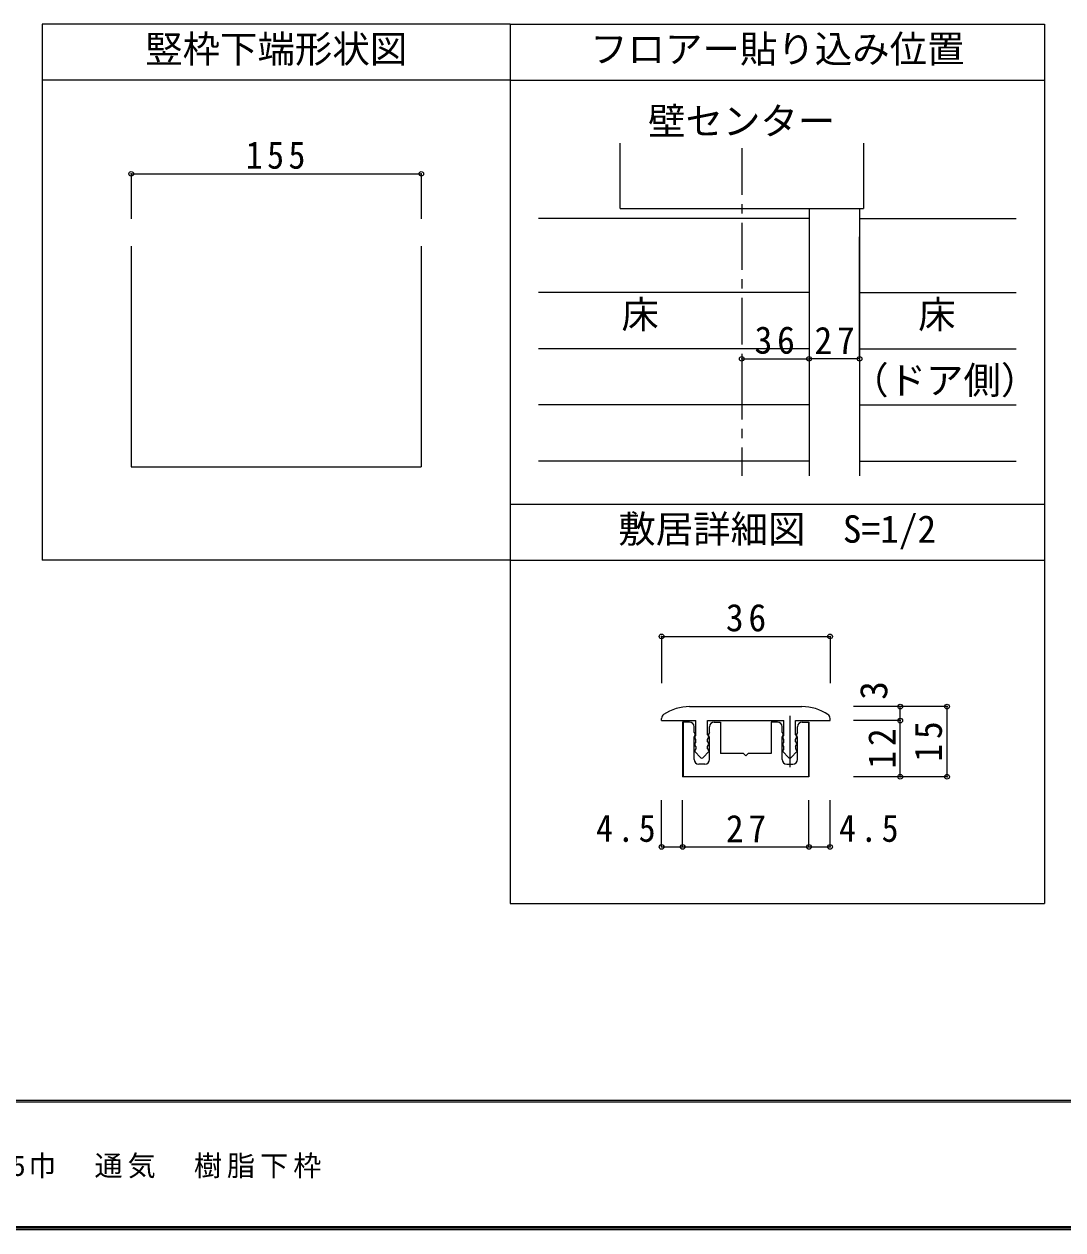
# Model space of a CAD drawing. Units: millimetres at full size, sheet at 1:5, with parts at other scales. Extents: x -973 to 977, y -718 to 696.
# Drawn here: x -558 to -3, y -701 to -56 of the extents above; entities that cross this region are included whole.
import ezdxf
from ezdxf.enums import TextEntityAlignment as Align

# ---------------------------------------------------------------- set-up
doc = ezdxf.new("R2010")
doc.units = ezdxf.units.MM
doc.header["$LTSCALE"] = 5
doc.header["$PDMODE"] = 32
doc.header["$PDSIZE"] = 2.5
doc.linetypes.add('CHAIN1', pattern=[8, 5, -1, 1, -1])
for name, color, linetype in [('0-1_通り芯', 4, 'CHAIN1'), ('0-3_仕上', 7, 'Continuous'), ('0-4_枠', 3, 'Continuous'), ('0-A_文字', 3, 'Continuous'), ('0-B_寸法', 7, 'Continuous'), ('0-D', 4, 'Continuous'), ('1-B_寸法', 7, 'Continuous'), ('F-1_通り芯', 6, 'Continuous'), ('F-A_文字', 7, 'Continuous')]:
    doc.layers.add(name, color=color, linetype=linetype)
doc.layers.add('1-7_金物', color=7, linetype='Continuous', lineweight=18)
doc.styles.add('ＭＳ ゴシック', font='')
doc.styles.get('ＭＳ ゴシック').set_extended_font_data('MS Gothic')

msp = doc.modelspace()

# ---------------------------------------------------------------- linework, layer by layer
at = {"layer": '0-1_通り芯'}
msp.add_line((-174.682, -122.75), (-174.682, -297.827), dxfattribs=at)
at = {"layer": '0-3_仕上'}
for p, q in [((-239.682, -155.114), (-239.682, -120.032)), ((-109.682, -120.032), (-109.682, -155.114)), ((-239.682, -155.114), (-109.682, -155.114))]:
    msp.add_line(p, q, dxfattribs=at)
at = {"layer": '0-4_枠'}
for p, q in [((-298.34, -56.5), (-548.34, -56.5)), ((-548.34, -56.5), (-548.34, -343.007)), ((-298.34, -56.5), (-298.34, -343.007)), ((-298.34, -86.5), (-548.34, -86.5)), ((-138.682, -155.114), (-138.682, -297.827)), ((-111.682, -155.114), (-111.682, -297.827)), ((-500.84, -175.227), (-500.84, -293.007)), ((-345.84, -175.227), (-345.84, -293.007)), ((-500.84, -293.007), (-345.84, -293.007)), ((-298.34, -343.007), (-548.34, -343.007))]:
    msp.add_line(p, q, dxfattribs=at)
at = {"layer": '0-4_枠', "color": 4}
for p, q in [((-500.84, -136.5), (-345.84, -136.5)), ((-500.84, -136.5), (-500.84, -160.49)), ((-345.84, -136.5), (-345.84, -160.49))]:
    msp.add_line(p, q, dxfattribs=at)
at = {"layer": '0-4_枠', "color": 7}
for p in [(-500.84, -136.5), (-345.84, -136.5)]:
    msp.add_point(p, dxfattribs=at)
at = {"layer": '0-A_文字'}
for p, q in [((-298.34, -56.5), (-298.34, -526.5)), ((-298.34, -56.5), (-12.927, -56.5)), ((-12.927, -56.5), (-12.927, -526.5)), ((-298.34, -86.5), (-12.927, -86.5)), ((-298.34, -313.026), (-12.927, -313.026)), ((-298.34, -343.026), (-12.927, -343.026)), ((-298.34, -526.5), (-12.927, -526.5))]:
    msp.add_line(p, q, dxfattribs=at)
at = {"layer": '0-B_寸法', "color": 4}
for p, q in [((-111.682, -235.364), (-111.682, -170.114)), ((-174.682, -235.364), (-138.682, -235.364)), ((-174.682, -235.364), (-174.682, -244.978)), ((-138.682, -235.364), (-138.682, -244.978)), ((-111.682, -235.364), (-138.682, -235.364))]:
    msp.add_line(p, q, dxfattribs=at)
at = {"layer": '0-B_寸法'}
for p in [(-174.682, -235.364), (-138.682, -235.364), (-111.682, -235.364)]:
    msp.add_point(p, dxfattribs=at)
at = {"layer": '0-D'}
for p, q in [((-138.682, -160.364), (-283.182, -160.364)), ((-111.682, -160.364), (-28.085, -160.364)), ((-138.682, -199.978), (-283.182, -199.978)), ((-111.682, -199.978), (-28.085, -199.978)), ((-138.682, -229.978), (-283.182, -229.978)), ((-111.682, -229.978), (-28.085, -229.978)), ((-138.682, -259.978), (-283.182, -259.978)), ((-111.682, -259.978), (-28.085, -259.978)), ((-138.682, -289.978), (-283.182, -289.978)), ((-111.682, -289.978), (-28.085, -289.978))]:
    msp.add_line(p, q, dxfattribs=at)
at = {"layer": '1-7_金物'}
for p, q in [((-202.493, -421.203), (-142.493, -421.203)), ((-217.493, -428.703), (-217.493, -427.495)), ((-217.493, -428.703), (-199.118, -428.703)), ((-205.993, -429.453), (-205.993, -458.703)), ((-199.118, -436.203), (-199.118, -428.703)), ((-192.868, -436.203), (-192.868, -428.703)), ((-192.868, -428.703), (-152.118, -428.703)), ((-189.368, -429.453), (-185.993, -429.453)), ((-185.993, -429.453), (-185.993, -446.203)), ((-155.618, -429.453), (-158.993, -429.453)), ((-158.993, -429.453), (-158.993, -446.203)), ((-152.118, -436.203), (-152.118, -428.703)), ((-145.868, -436.203), (-145.868, -428.703)), ((-145.868, -428.703), (-127.493, -428.703)), ((-142.368, -429.453), (-138.743, -429.453)), ((-138.993, -429.453), (-138.993, -458.703)), ((-138.743, -429.453), (-138.743, -458.703)), ((-127.493, -428.703), (-127.493, -427.495)), ((-200.118, -435.078), (-200.118, -431.953)), ((-200.118, -435.078), (-199.6, -435.942)), ((-200.118, -437.578), (-199.6, -436.714)), ((-200.118, -449.453), (-200.118, -437.578)), ((-199.118, -436.203), (-199.636, -437.067)), ((-192.868, -436.203), (-192.35, -437.067)), ((-192.868, -438.703), (-192.35, -437.839)), ((-191.868, -435.078), (-192.386, -435.942)), ((-191.868, -437.578), (-192.386, -436.714)), ((-191.868, -435.078), (-191.868, -431.953)), ((-191.868, -449.453), (-191.868, -437.578)), ((-153.118, -435.078), (-153.118, -431.953)), ((-153.118, -435.078), (-152.6, -435.942)), ((-153.118, -437.578), (-152.6, -436.714)), ((-153.118, -449.453), (-153.118, -437.578)), ((-152.118, -436.203), (-152.636, -437.067)), ((-152.118, -438.703), (-152.636, -437.839)), ((-145.868, -436.203), (-145.35, -437.067)), ((-144.868, -435.078), (-145.386, -435.942)), ((-144.868, -437.578), (-145.386, -436.714)), ((-144.868, -435.078), (-144.868, -431.953)), ((-144.868, -449.453), (-144.868, -437.578)), ((-199.118, -439.953), (-199.636, -440.817)), ((-199.118, -442.453), (-199.636, -441.589)), ((-199.118, -443.703), (-199.636, -444.567)), ((-199.118, -442.453), (-199.118, -443.703)), ((-192.868, -439.953), (-192.868, -438.703)), ((-192.868, -439.953), (-192.35, -440.817)), ((-192.868, -442.453), (-192.35, -441.589)), ((-192.868, -443.703), (-192.868, -442.453)), ((-192.868, -443.703), (-192.35, -444.567)), ((-152.118, -439.953), (-152.636, -440.817)), ((-152.118, -442.453), (-152.636, -441.589)), ((-152.118, -443.703), (-152.636, -444.567)), ((-152.118, -439.953), (-152.118, -438.703)), ((-152.118, -443.703), (-152.118, -442.453)), ((-145.868, -439.953), (-145.35, -440.817)), ((-145.868, -442.453), (-145.35, -441.589)), ((-145.868, -442.453), (-145.868, -443.703)), ((-145.868, -443.703), (-145.35, -444.567)), ((-196.909, -448.303), (-199.543, -445.463)), ((-195.076, -448.303), (-192.443, -445.463)), ((-173.743, -446.203), (-185.993, -446.203)), ((-172.493, -447.453), (-173.743, -446.203)), ((-172.493, -447.453), (-171.243, -446.203)), ((-158.993, -446.203), (-171.243, -446.203)), ((-149.91, -448.303), (-152.543, -445.463)), ((-148.076, -448.303), (-145.443, -445.463)), ((-194.368, -451.953), (-197.618, -451.953)), ((-150.618, -451.953), (-147.368, -451.953)), ((-138.743, -458.703), (-206.243, -458.703))]:
    msp.add_line(p, q, dxfattribs=at)
at = {"layer": '1-7_金物', "color": 4}
msp.add_line((-148.993, -426.203), (-148.993, -453.556), dxfattribs=at)
at = {"layer": '1-7_金物'}
for points in [[(-202.618, -429.453), (-206.243, -429.453), (-206.243, -458.703)], [(-199.118, -439.953), (-199.118, -438.703), (-199.636, -437.839)], [(-145.868, -439.953), (-145.868, -438.703), (-145.35, -437.839)]]:
    msp.add_lwpolyline(points, dxfattribs=at)
for centre, radius, start, end in [((-202.493, -446.203), 25, 90, 123.74899), ((-142.493, -446.203), 25, 56.25101, 90), ((-214.993, -427.495), 2.5, 123.74899, 180), ((-202.618, -431.953), 2.5, 0, 90), ((-189.368, -431.953), 2.5, 90, 180), ((-155.618, -431.953), 2.5, 0, 90), ((-142.368, -431.953), 2.5, 90, 180), ((-129.993, -427.495), 2.5, 0, 56.25101), ((-198.993, -437.453), 0.75, 149.05365, 210.94635), ((-200.243, -436.328), 0.75, 329.05368, 30.94635), ((-191.743, -436.328), 0.75, 149.05365, 210.94632), ((-192.993, -437.453), 0.75, 329.05365, 30.94632), ((-151.993, -437.453), 0.75, 149.05366, 210.94634), ((-153.243, -436.328), 0.75, 329.05368, 30.94635), ((-144.743, -436.328), 0.75, 149.05365, 210.94632), ((-145.993, -437.453), 0.75, 329.05365, 30.94635), ((-198.993, -441.203), 0.75, 149.05365, 210.94635), ((-198.993, -444.953), 0.75, 149.05362, 222.83826), ((-192.993, -444.953), 0.75, 317.16174, 30.94632), ((-192.993, -441.203), 0.75, 329.05365, 30.94632), ((-151.993, -441.203), 0.75, 149.05366, 210.94634), ((-151.993, -444.953), 0.75, 149.0537, 222.83827), ((-145.993, -444.953), 0.75, 317.16174, 30.94638), ((-145.993, -441.203), 0.75, 329.05365, 30.94635), ((-197.618, -449.453), 2.5, 180, 270), ((-195.993, -447.453), 1.25, 222.83826, 317.16174), ((-194.368, -449.453), 2.5, 270, 0), ((-150.618, -449.453), 2.5, 180, 270), ((-148.993, -447.453), 1.25, 222.83827, 317.16174), ((-147.368, -449.453), 2.5, 270, 0)]:
    msp.add_arc(centre, radius, start, end, dxfattribs=at)
at = {"layer": '1-B_寸法', "color": 4}
for p, q in [((-217.493, -383.703), (-217.493, -408.703)), ((-217.493, -383.703), (-127.493, -383.703)), ((-127.493, -383.703), (-127.493, -408.703)), ((-89.993, -428.703), (-89.993, -421.203)), ((-89.993, -428.703), (-114.993, -428.703)), ((-89.993, -458.703), (-89.993, -428.703)), ((-64.993, -458.703), (-114.993, -458.703)), ((-217.493, -496.203), (-217.493, -471.203)), ((-206.243, -496.203), (-206.243, -471.203)), ((-138.743, -496.203), (-138.743, -471.203)), ((-127.493, -496.203), (-127.493, -471.203)), ((-217.493, -496.203), (-206.243, -496.203)), ((-206.243, -496.203), (-138.743, -496.203)), ((-138.743, -496.203), (-127.493, -496.203))]:
    msp.add_line(p, q, dxfattribs=at)
msp.add_lwpolyline([(-64.993, -458.703), (-64.993, -421.203), (-114.993, -421.203)], dxfattribs=at)
at = {"layer": '1-B_寸法'}
for p in [(-217.493, -383.703), (-127.493, -383.703), (-89.993, -421.203), (-64.993, -421.203), (-89.993, -428.703), (-89.993, -458.703), (-64.993, -458.703), (-217.493, -496.203), (-206.243, -496.203), (-138.743, -496.203), (-127.493, -496.203)]:
    msp.add_point(p, dxfattribs=at)
at = {"layer": 'F-1_通り芯'}
for p, q in [((976.653, -631.667), (-973.347, -631.667)), ((976.653, -632.5), (-973.347, -632.5)), ((976.653, -699.167), (-973.347, -699.167)), ((976.653, -700), (-973.347, -700)), ((976.653, -700.833), (-973.347, -700.833))]:
    msp.add_line(p, q, dxfattribs=at)

# ---------------------------------------------------------------- texts
at = {"layer": '0-4_枠', "color": 7, "style": 'ＭＳ ゴシック'}
msp.add_text('竪枠下端形状図', height=14.66, dxfattribs=at).set_placement((-493.34, -81.5), align=Align.BOTTOM_LEFT)
at = {"layer": '0-4_枠', "color": 7, "insert": (-439.59, -134), "char_height": 14.66, "attachment_point": 7, "style": 'ＭＳ ゴシック'}
msp.add_mtext('\\T1.27;\\W0.9;155', dxfattribs=at)
at = {"layer": '0-A_文字', "color": 7, "style": 'ＭＳ ゴシック'}
for s, p in [('フロアー貼り込み位置', (-255.633, -81.5)), ('壁センター', (-224.682, -120.032)), ('床', (-238.932, -223.414)), ('床', (-80.383, -223.414)), ('（ドア側）', (-116.182, -258.501)), ('敷居詳細図\u3000S=1/2', (-240.633, -338.026))]:
    msp.add_text(s, height=14.66, dxfattribs=at).set_placement(p, align=Align.BOTTOM_LEFT)
at = {"layer": '0-B_寸法', "char_height": 14.66, "attachment_point": 7, "style": 'ＭＳ ゴシック'}
for s, insert in [('\\T1.27;\\W0.95;36', (-167.807, -232.864)), ('\\T1.27;\\W0.95;27', (-135.807, -232.864))]:
    msp.add_mtext(s, dxfattribs=dict(at, insert=insert))
at = {"layer": '1-B_寸法', "style": 'ＭＳ ゴシック'}
msp.add_text('3', height=14.66, rotation=90, dxfattribs=at).set_placement((-92.493, -417.57), align=Align.BOTTOM_LEFT)
at = {"layer": '1-B_寸法', "char_height": 14.66, "attachment_point": 7, "style": 'ＭＳ ゴシック'}
for s, insert in [('\\T1.27;\\W0.95;36', (-183.118, -381.203)), ('\\T1.27;\\W0.9;4.5', (-252.475, -493.703)), ('\\T1.27;\\W0.95;27', (-183.118, -493.703)), ('\\T1.27;\\W0.9;4.5', (-122.671, -493.703))]:
    msp.add_mtext(s, dxfattribs=dict(at, insert=insert))
at = {"layer": '1-B_寸法', "char_height": 14.66, "attachment_point": 7, "rotation": 90, "style": 'ＭＳ ゴシック'}
for s, insert in [('\\T1.27;\\W0.95;15', (-67.493, -450.578)), ('\\T1.27;\\W0.95;12', (-92.493, -454.328))]:
    msp.add_mtext(s, dxfattribs=dict(at, insert=insert))
at = {"layer": 'F-A_文字', "insert": (-847.938, -673.333), "char_height": 11, "attachment_point": 7, "style": 'ＭＳ ゴシック'}
msp.add_mtext('\\T1.18;ドレタス\u3000シングルドア\u3000固定枠155巾\u3000通気\u3000樹脂下枠', dxfattribs=at)

doc.saveas('drawing.dxf')
